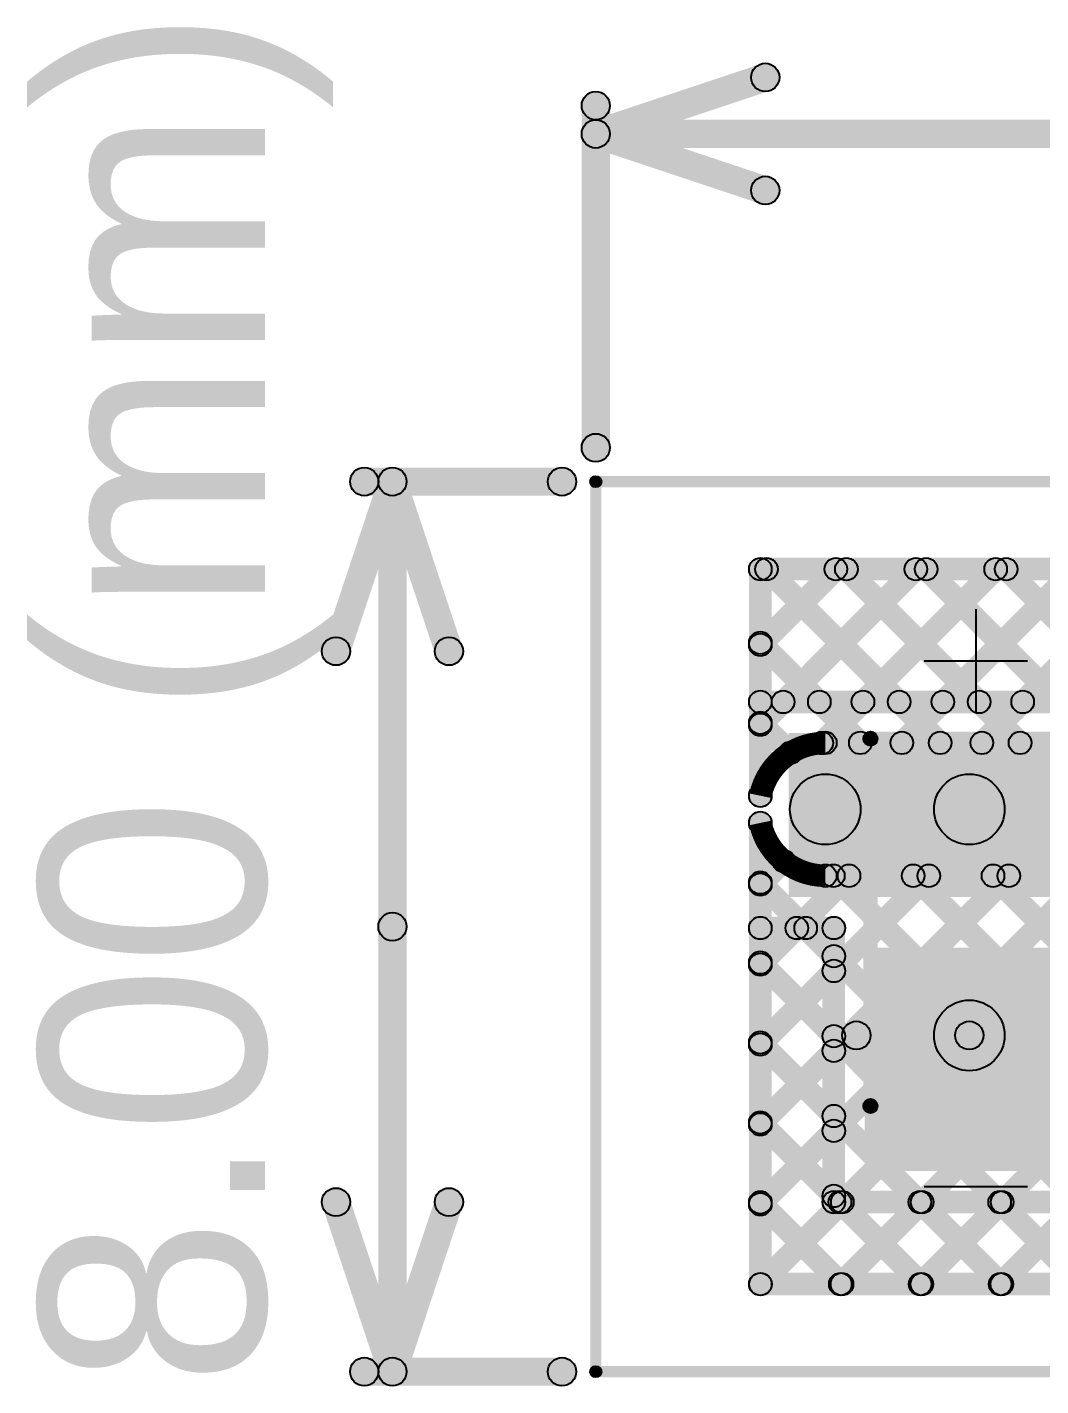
# Model space of a CAD drawing. Header units: millimetres. Extents: x -0.2 to 4.57, y -0.3 to 0.49.
# Drawn here: x -0.2014 to 0.1576, y -0.005 to 0.4758 of the extents above; entities that cross this region are included whole.
import ezdxf

# ---------------------------------------------------------------- set-up
doc = ezdxf.new("R2010")
doc.units = ezdxf.units.MM
doc.header["$MEASUREMENT"] = 0
for name, color, linetype in [('BottomLayer', 5, 'Continuous'), ('Mechanical1', 6, 'Continuous'), ('Mechanical2', 216, 'Continuous'), ('TopLayer', 1, 'Continuous'), ('TopOverlay', 2, 'Continuous'), ('TopPaste', 8, 'Continuous'), ('TopSolder', 216, 'Continuous'), ('ViaHoleLayer', 16, 'Continuous')]:
    doc.layers.add(name, color=color, linetype=linetype)

# ---------------------------------------------------------------- blocks, each defined once
blk = doc.blocks.new('SMD_PAD_16')
at = {"layer": 'TopLayer'}
for points in [[(-0.06, 0.03), (-0.02, 0.03), (-0.02, -0.03), (-0.06, -0.03)], [(0.02, 0.03), (0.06, 0.03), (0.06, -0.03), (0.02, -0.03)]]:
    blk.add_hatch(color=1, dxfattribs=at).paths.add_polyline_path(points)
at = {"layer": 'TopOverlay'}
h = blk.add_hatch(color=2, dxfattribs=at)
edge = h.paths.add_edge_path()
edge.add_arc((-0.065, 0.035), 0.0025, 0, 360)
h = blk.add_hatch(color=2, dxfattribs=at)
edge = h.paths.add_edge_path()
edge.add_arc((-0.065, 0.035), 0.0025, 0, 360)
for points in [[(-0.0625, -0.035), (-0.0675, -0.035), (-0.0675, 0.035), (-0.0625, 0.035)], [(0.065, 0.0375), (0.065, 0.0325), (-0.065, 0.0325), (-0.065, 0.0375)], [(0.0675, -0.035), (0.0625, -0.035), (0.0625, 0.035), (0.0675, 0.035)], [(0.065, -0.0325), (0.065, -0.0375), (-0.065, -0.0375), (-0.065, -0.0325)]]:
    blk.add_hatch(color=2, dxfattribs=at).paths.add_polyline_path(points)
h = blk.add_hatch(color=2, dxfattribs=at)
edge = h.paths.add_edge_path()
edge.add_arc((0.065, 0.035), 0.0025, 0, 360)
h = blk.add_hatch(color=2, dxfattribs=at)
edge = h.paths.add_edge_path()
edge.add_arc((0.065, 0.035), 0.0025, 0, 360)
h = blk.add_hatch(color=2, dxfattribs=at)
edge = h.paths.add_edge_path()
edge.add_arc((-0.065, -0.035), 0.0025, 0, 360)
h = blk.add_hatch(color=2, dxfattribs=at)
edge = h.paths.add_edge_path()
edge.add_arc((-0.065, -0.035), 0.0025, 0, 360)
h = blk.add_hatch(color=2, dxfattribs=at)
edge = h.paths.add_edge_path()
edge.add_arc((0.065, -0.035), 0.0025, 0, 360)
h = blk.add_hatch(color=2, dxfattribs=at)
edge = h.paths.add_edge_path()
edge.add_arc((0.065, -0.035), 0.0025, 0, 360)
at = {"layer": 'TopPaste'}
for points in [[(-0.06, 0.03), (-0.02, 0.03), (-0.02, -0.03), (-0.06, -0.03)], [(0.02, 0.03), (0.06, 0.03), (0.06, -0.03), (0.02, -0.03)]]:
    blk.add_hatch(color=8, dxfattribs=at).paths.add_polyline_path(points)
at = {"layer": 'TopSolder'}
for points in [[(-0.064, 0.034), (-0.016, 0.034), (-0.016, -0.034), (-0.064, -0.034)], [(0.016, 0.034), (0.064, 0.034), (0.064, -0.034), (0.016, -0.034)]]:
    blk.add_hatch(color=216, dxfattribs=at).paths.add_polyline_path(points)
at = {"layer": 'TopOverlay'}
for centre in [(-0.065, 0.035), (-0.065, 0.035), (0.065, 0.035), (0.065, 0.035), (-0.065, -0.035), (-0.065, -0.035), (0.065, -0.035), (0.065, -0.035)]:
    blk.add_circle(centre, 0.0025, dxfattribs=at)

msp = doc.modelspace()

# ---------------------------------------------------------------- hatches: boundary and pattern name
at = {"layer": 'BottomLayer'}
h = msp.add_hatch(color=5, dxfattribs=at)
edge = h.paths.add_edge_path()
edge.add_arc((0.05826, 0.284), 0.004, 0, 360)
h = msp.add_hatch(color=5, dxfattribs=at)
edge = h.paths.add_edge_path()
edge.add_arc((0.05826, 0.284), 0.004, 0, 360)
for points in [[(0.06226, 0.20382), (0.05426, 0.20382), (0.05426, 0.284), (0.06226, 0.284)], [(0.06109, 0.25441), (0.05543, 0.26006), (0.0822, 0.28683), (0.08786, 0.28117)], [(0.06109, 0.22612), (0.05543, 0.23178), (0.11048, 0.28683), (0.11614, 0.28117)], [(0.05762, 0.28117), (0.06327, 0.28683), (0.12477, 0.22533), (0.11912, 0.21967)], [(0.05826, 0.28), (0.05826, 0.288), (4.48726, 0.288), (4.48726, 0.28)], [(0.08289, 0.21964), (0.07724, 0.2253), (0.13877, 0.28683), (0.14442, 0.28117)], [(0.0859, 0.28117), (0.09156, 0.28683), (0.15306, 0.22533), (0.1474, 0.21967)], [(0.11121, 0.21967), (0.10555, 0.22533), (0.16705, 0.28683), (0.17271, 0.28117)], [(0.11418, 0.28117), (0.11984, 0.28683), (0.18134, 0.22533), (0.17568, 0.21967)], [(0.13949, 0.21967), (0.13384, 0.22533), (0.19534, 0.28683), (0.20099, 0.28117)], [(0.14247, 0.28117), (0.14813, 0.28683), (0.20963, 0.22533), (0.20397, 0.21967)], [(0.05543, 0.25507), (0.06109, 0.26072), (0.09649, 0.22533), (0.09083, 0.21967)], [(0.05543, 0.22678), (0.06109, 0.23244), (0.07172, 0.22181), (0.06607, 0.21615)], [(0.08126, 0.2185), (0.08126, 0.2265), (0.35053, 0.2265), (0.35053, 0.2185)], [(0.08126, 0.1865), (0.08126, 0.2115), (0.36026, 0.2115), (0.36026, 0.1865)], [(0.06226, 0.031), (0.05426, 0.031), (0.05426, 0.19418), (0.06226, 0.19418)], [(0.06109, 0.16955), (0.05543, 0.17521), (0.06373, 0.1835), (0.06938, 0.17784)], [(0.06109, 0.14127), (0.05543, 0.14693), (0.08684, 0.17833), (0.09249, 0.17267)], [(0.06109, 0.11298), (0.05543, 0.11864), (0.11512, 0.17833), (0.12078, 0.17267)], [(0.06109, 0.05642), (0.05543, 0.06207), (0.17169, 0.17833), (0.17735, 0.17267)], [(0.06109, 0.0847), (0.05543, 0.09036), (0.1434, 0.17833), (0.14906, 0.17267)], [(0.06113, 0.02817), (0.05547, 0.03383), (0.19997, 0.17833), (0.20563, 0.17267)], [(0.06113, 0.02817), (0.05547, 0.03383), (0.19997, 0.17833), (0.20563, 0.17267)], [(0.08126, 0.1715), (0.08126, 0.1795), (0.36026, 0.1795), (0.36026, 0.1715)], [(0.08126, 0.17267), (0.08692, 0.17833), (0.23142, 0.03383), (0.22576, 0.02817)], [(0.08941, 0.02817), (0.08376, 0.03383), (0.22826, 0.17833), (0.23391, 0.17267)], [(0.10955, 0.17267), (0.1152, 0.17833), (0.2597, 0.03383), (0.25405, 0.02817)], [(0.1177, 0.02817), (0.11204, 0.03383), (0.25654, 0.17833), (0.2622, 0.17267)], [(0.13783, 0.17267), (0.14349, 0.17833), (0.21887, 0.10295), (0.21321, 0.09729)], [(0.14598, 0.02817), (0.14033, 0.03383), (0.28483, 0.17833), (0.29048, 0.17267)], [(0.05543, 0.17021), (0.06109, 0.17587), (0.20314, 0.03383), (0.19748, 0.02817)], [(0.05543, 0.14193), (0.06109, 0.14759), (0.17485, 0.03383), (0.16919, 0.02817)], [(0.05543, 0.11365), (0.06109, 0.1193), (0.14657, 0.03383), (0.14091, 0.02817)], [(0.05543, 0.08536), (0.06109, 0.09102), (0.11828, 0.03383), (0.11263, 0.02817)], [(0.05543, 0.05708), (0.06109, 0.06273), (0.09, 0.03383), (0.08434, 0.02817)], [(0.05826, 0.027), (0.05826, 0.035), (4.48726, 0.035), (4.48726, 0.027)]]:
    msp.add_hatch(color=5, dxfattribs=at).paths.add_polyline_path(points)
h = msp.add_hatch(color=5, dxfattribs=at)
edge = h.paths.add_edge_path()
edge.add_arc((0.06044, 0.284), 0.004, 0, 360)
h = msp.add_hatch(color=5, dxfattribs=at)
edge = h.paths.add_edge_path()
edge.add_arc((0.08503, 0.284), 0.004, 0, 360)
h = msp.add_hatch(color=5, dxfattribs=at)
edge = h.paths.add_edge_path()
edge.add_arc((0.08873, 0.284), 0.004, 0, 360)
h = msp.add_hatch(color=5, dxfattribs=at)
edge = h.paths.add_edge_path()
edge.add_arc((0.11331, 0.284), 0.004, 0, 360)
h = msp.add_hatch(color=5, dxfattribs=at)
edge = h.paths.add_edge_path()
edge.add_arc((0.11701, 0.284), 0.004, 0, 360)
h = msp.add_hatch(color=5, dxfattribs=at)
edge = h.paths.add_edge_path()
edge.add_arc((0.1416, 0.284), 0.004, 0, 360)
h = msp.add_hatch(color=5, dxfattribs=at)
edge = h.paths.add_edge_path()
edge.add_arc((0.1453, 0.284), 0.004, 0, 360)
h = msp.add_hatch(color=5, dxfattribs=at)
edge = h.paths.add_edge_path()
edge.add_arc((0.05826, 0.2579), 0.004, 0, 360)
h = msp.add_hatch(color=5, dxfattribs=at)
edge = h.paths.add_edge_path()
edge.add_arc((0.05826, 0.25723), 0.004, 0, 360)
h = msp.add_hatch(color=5, dxfattribs=at)
edge = h.paths.add_edge_path()
edge.add_arc((0.05826, 0.22961), 0.004, 0, 360)
h = msp.add_hatch(color=5, dxfattribs=at)
edge = h.paths.add_edge_path()
edge.add_arc((0.05826, 0.22895), 0.004, 0, 360)
h = msp.add_hatch(color=5, dxfattribs=at)
edge = h.paths.add_edge_path()
edge.add_arc((0.08007, 0.22247), 0.004, 0, 360)
h = msp.add_hatch(color=5, dxfattribs=at)
edge = h.paths.add_edge_path()
edge.add_arc((0.08126, 0.2225), 0.004, 0, 360)
h = msp.add_hatch(color=5, dxfattribs=at)
edge = h.paths.add_edge_path()
edge.add_arc((0.08126, 0.2225), 0.004, 0, 360)
h = msp.add_hatch(color=5, dxfattribs=at)
edge = h.paths.add_edge_path()
edge.add_arc((0.09366, 0.2225), 0.004, 0, 360)
h = msp.add_hatch(color=5, dxfattribs=at)
edge = h.paths.add_edge_path()
edge.add_arc((0.10838, 0.2225), 0.004, 0, 360)
h = msp.add_hatch(color=5, dxfattribs=at)
edge = h.paths.add_edge_path()
edge.add_arc((0.12194, 0.2225), 0.004, 0, 360)
h = msp.add_hatch(color=5, dxfattribs=at)
edge = h.paths.add_edge_path()
edge.add_arc((0.13666, 0.2225), 0.004, 0, 360)
h = msp.add_hatch(color=5, dxfattribs=at)
edge = h.paths.add_edge_path()
edge.add_arc((0.15023, 0.2225), 0.004, 0, 360)
h = msp.add_hatch(color=5, dxfattribs=at)
edge = h.paths.add_edge_path()
edge.add_arc((0.06889, 0.21898), 0.004, 0, 360)
h = msp.add_hatch(color=5, dxfattribs=at)
edge = h.paths.add_edge_path()
edge.add_arc((0.05826, 0.20382), 0.004, 0, 360)
h = msp.add_hatch(color=5, dxfattribs=at)
edge = h.paths.add_edge_path()
edge.add_arc((0.05826, 0.20382), 0.004, 0, 360)
h = msp.add_hatch(color=5, dxfattribs=at)
edge = h.paths.add_edge_path()
edge.add_arc((0.08126, 0.199), 0.0125, 0, 360)
h = msp.add_hatch(color=5, dxfattribs=at)
edge = h.paths.add_edge_path()
edge.add_arc((0.08126, 0.199), 0.01181, 0, 360)
h = msp.add_hatch(color=5, dxfattribs=at)
edge = h.paths.add_edge_path()
edge.add_arc((0.05826, 0.19418), 0.004, 0, 360)
h = msp.add_hatch(color=5, dxfattribs=at)
edge = h.paths.add_edge_path()
edge.add_arc((0.05826, 0.19418), 0.004, 0, 360)
h = msp.add_hatch(color=5, dxfattribs=at)
edge = h.paths.add_edge_path()
edge.add_arc((0.06655, 0.18067), 0.004, 0, 360)
h = msp.add_hatch(color=5, dxfattribs=at)
edge = h.paths.add_edge_path()
edge.add_arc((0.08126, 0.1755), 0.004, 0, 360)
h = msp.add_hatch(color=5, dxfattribs=at)
edge = h.paths.add_edge_path()
edge.add_arc((0.08126, 0.1755), 0.004, 0, 360)
h = msp.add_hatch(color=5, dxfattribs=at)
edge = h.paths.add_edge_path()
edge.add_arc((0.08409, 0.1755), 0.004, 0, 360)
h = msp.add_hatch(color=5, dxfattribs=at)
edge = h.paths.add_edge_path()
edge.add_arc((0.08966, 0.1755), 0.004, 0, 360)
h = msp.add_hatch(color=5, dxfattribs=at)
edge = h.paths.add_edge_path()
edge.add_arc((0.11238, 0.1755), 0.004, 0, 360)
h = msp.add_hatch(color=5, dxfattribs=at)
edge = h.paths.add_edge_path()
edge.add_arc((0.11795, 0.1755), 0.004, 0, 360)
h = msp.add_hatch(color=5, dxfattribs=at)
edge = h.paths.add_edge_path()
edge.add_arc((0.14066, 0.1755), 0.004, 0, 360)
h = msp.add_hatch(color=5, dxfattribs=at)
edge = h.paths.add_edge_path()
edge.add_arc((0.14623, 0.1755), 0.004, 0, 360)
h = msp.add_hatch(color=5, dxfattribs=at)
edge = h.paths.add_edge_path()
edge.add_arc((0.05826, 0.17304), 0.004, 0, 360)
h = msp.add_hatch(color=5, dxfattribs=at)
edge = h.paths.add_edge_path()
edge.add_arc((0.05826, 0.17238), 0.004, 0, 360)
h = msp.add_hatch(color=5, dxfattribs=at)
edge = h.paths.add_edge_path()
edge.add_arc((0.05826, 0.14476), 0.004, 0, 360)
h = msp.add_hatch(color=5, dxfattribs=at)
edge = h.paths.add_edge_path()
edge.add_arc((0.05826, 0.1441), 0.004, 0, 360)
h = msp.add_hatch(color=5, dxfattribs=at)
edge = h.paths.add_edge_path()
edge.add_arc((0.05826, 0.11647), 0.004, 0, 360)
h = msp.add_hatch(color=5, dxfattribs=at)
edge = h.paths.add_edge_path()
edge.add_arc((0.05826, 0.11581), 0.004, 0, 360)
h = msp.add_hatch(color=5, dxfattribs=at)
edge = h.paths.add_edge_path()
edge.add_arc((0.05826, 0.08819), 0.004, 0, 360)
h = msp.add_hatch(color=5, dxfattribs=at)
edge = h.paths.add_edge_path()
edge.add_arc((0.05826, 0.08753), 0.004, 0, 360)
h = msp.add_hatch(color=5, dxfattribs=at)
edge = h.paths.add_edge_path()
edge.add_arc((0.05826, 0.05991), 0.004, 0, 360)
h = msp.add_hatch(color=5, dxfattribs=at)
edge = h.paths.add_edge_path()
edge.add_arc((0.05826, 0.05924), 0.004, 0, 360)
h = msp.add_hatch(color=5, dxfattribs=at)
edge = h.paths.add_edge_path()
edge.add_arc((0.05826, 0.031), 0.004, 0, 360)
h = msp.add_hatch(color=5, dxfattribs=at)
edge = h.paths.add_edge_path()
edge.add_arc((0.05826, 0.031), 0.004, 0, 360)
h = msp.add_hatch(color=5, dxfattribs=at)
edge = h.paths.add_edge_path()
edge.add_arc((0.0583, 0.031), 0.004, 0, 360)
h = msp.add_hatch(color=5, dxfattribs=at)
edge = h.paths.add_edge_path()
edge.add_arc((0.0583, 0.031), 0.004, 0, 360)
h = msp.add_hatch(color=5, dxfattribs=at)
edge = h.paths.add_edge_path()
edge.add_arc((0.08659, 0.031), 0.004, 0, 360)
h = msp.add_hatch(color=5, dxfattribs=at)
edge = h.paths.add_edge_path()
edge.add_arc((0.08717, 0.031), 0.004, 0, 360)
h = msp.add_hatch(color=5, dxfattribs=at)
edge = h.paths.add_edge_path()
edge.add_arc((0.11487, 0.031), 0.004, 0, 360)
h = msp.add_hatch(color=5, dxfattribs=at)
edge = h.paths.add_edge_path()
edge.add_arc((0.11545, 0.031), 0.004, 0, 360)
h = msp.add_hatch(color=5, dxfattribs=at)
edge = h.paths.add_edge_path()
edge.add_arc((0.14315, 0.031), 0.004, 0, 360)
h = msp.add_hatch(color=5, dxfattribs=at)
edge = h.paths.add_edge_path()
edge.add_arc((0.14374, 0.031), 0.004, 0, 360)
at = {"layer": 'Mechanical1'}
for points in [[(0.00158, 0.43325), (-0.00158, 0.44274), (0.05842, 0.46274), (0.06158, 0.45325)], [(0.005, 0.32693), (-0.005, 0.32693), (-0.005, 0.448), (0.005, 0.448)], [(-0.00158, 0.43325), (0.00158, 0.44274), (0.06158, 0.42274), (0.05842, 0.41325)], [(0, 0.433), (0, 0.443), (2.06574, 0.443), (2.06574, 0.433)], [(-0.082, 0.30996), (-0.082, 0.31996), (-0.01197, 0.31996), (-0.01197, 0.30996)], [(-0.08726, 0.25338), (-0.09674, 0.25654), (-0.07674, 0.31654), (-0.06726, 0.31338)], [(-0.067, 0.15748), (-0.077, 0.15748), (-0.077, 0.31496), (-0.067, 0.31496)], [(-0.07674, 0.31338), (-0.06726, 0.31654), (-0.04726, 0.25654), (-0.05674, 0.25338)], [(-0.067, 0), (-0.077, 0), (-0.077, 0.15748), (-0.067, 0.15748)], [(-0.09674, 0.05842), (-0.08726, 0.06158), (-0.06726, 0.00158), (-0.07674, -0.00158)], [(-0.06726, -0.00158), (-0.07674, 0.00158), (-0.05674, 0.06158), (-0.04726, 0.05842)], [(-0.082, -0.005), (-0.082, 0.005), (-0.01197, 0.005), (-0.01197, -0.005)]]:
    msp.add_hatch(color=6, dxfattribs=at).paths.add_polyline_path(points)
h = msp.add_hatch(color=6, dxfattribs=at)
edge = h.paths.add_edge_path()
edge.add_arc((0.06, 0.458), 0.005, 0, 360)
h = msp.add_hatch(color=6, dxfattribs=at)
edge = h.paths.add_edge_path()
edge.add_arc((0, 0.448), 0.005, 0, 360)
h = msp.add_hatch(color=6, dxfattribs=at)
edge = h.paths.add_edge_path()
edge.add_arc((0, 0.438), 0.005, 0, 360)
h = msp.add_hatch(color=6, dxfattribs=at)
edge = h.paths.add_edge_path()
edge.add_arc((0, 0.438), 0.005, 0, 360)
h = msp.add_hatch(color=6, dxfattribs=at)
edge = h.paths.add_edge_path()
edge.add_arc((0, 0.438), 0.005, 0, 360)
h = msp.add_hatch(color=6, dxfattribs=at)
edge = h.paths.add_edge_path()
edge.add_arc((0.06, 0.418), 0.005, 0, 360)
h = msp.add_hatch(color=6, dxfattribs=at)
edge = h.paths.add_edge_path()
edge.add_arc((0, 0.32693), 0.005, 0, 360)
h = msp.add_hatch(color=6, dxfattribs=at)
edge = h.paths.add_edge_path()
edge.add_arc((-0.082, 0.31496), 0.005, 0, 360)
h = msp.add_hatch(color=6, dxfattribs=at)
edge = h.paths.add_edge_path()
edge.add_arc((-0.072, 0.31496), 0.005, 0, 360)
h = msp.add_hatch(color=6, dxfattribs=at)
edge = h.paths.add_edge_path()
edge.add_arc((-0.072, 0.31496), 0.005, 0, 360)
h = msp.add_hatch(color=6, dxfattribs=at)
edge = h.paths.add_edge_path()
edge.add_arc((-0.072, 0.31496), 0.005, 0, 360)
h = msp.add_hatch(color=6, dxfattribs=at)
edge = h.paths.add_edge_path()
edge.add_arc((-0.01197, 0.31496), 0.005, 0, 360)
h = msp.add_hatch(color=6, dxfattribs=at)
edge = h.paths.add_edge_path()
edge.add_arc((-0.092, 0.25496), 0.005, 0, 360)
h = msp.add_hatch(color=6, dxfattribs=at)
edge = h.paths.add_edge_path()
edge.add_arc((-0.052, 0.25496), 0.005, 0, 360)
h = msp.add_hatch(color=6, dxfattribs=at)
edge = h.paths.add_edge_path()
edge.add_arc((-0.072, 0.15748), 0.005, 0, 360)
h = msp.add_hatch(color=6, dxfattribs=at)
edge = h.paths.add_edge_path()
edge.add_arc((-0.072, 0.15748), 0.005, 0, 360)
h = msp.add_hatch(color=6, dxfattribs=at)
edge = h.paths.add_edge_path()
edge.add_arc((-0.092, 0.06), 0.005, 0, 360)
h = msp.add_hatch(color=6, dxfattribs=at)
edge = h.paths.add_edge_path()
edge.add_arc((-0.052, 0.06), 0.005, 0, 360)
h = msp.add_hatch(color=6, dxfattribs=at)
edge = h.paths.add_edge_path()
edge.add_arc((-0.082, 0), 0.005, 0, 360)
h = msp.add_hatch(color=6, dxfattribs=at)
edge = h.paths.add_edge_path()
edge.add_arc((-0.072, 0), 0.005, 0, 360)
h = msp.add_hatch(color=6, dxfattribs=at)
edge = h.paths.add_edge_path()
edge.add_arc((-0.072, 0), 0.005, 0, 360)
h = msp.add_hatch(color=6, dxfattribs=at)
edge = h.paths.add_edge_path()
edge.add_arc((-0.072, 0), 0.005, 0, 360)
h = msp.add_hatch(color=6, dxfattribs=at)
edge = h.paths.add_edge_path()
edge.add_arc((-0.01197, 0), 0.005, 0, 360)
at = {"layer": 'Mechanical2'}
h = msp.add_hatch(color=216, dxfattribs=at)
edge = h.paths.add_edge_path()
edge.add_arc((0, 0.31496), 0.00197, 0, 360)
h = msp.add_hatch(color=216, dxfattribs=at)
edge = h.paths.add_edge_path()
edge.add_arc((0, 0.31496), 0.00197, 0, 360)
for points in [[(0.00197, 0), (-0.00197, 0), (-0.00197, 0.31496), (0.00197, 0.31496)], [(0, 0.31299), (0, 0.31693), (4.56693, 0.31693), (4.56693, 0.31299)], [(0, -0.00197), (0, 0.00197), (4.56693, 0.00197), (4.56693, -0.00197)]]:
    msp.add_hatch(color=216, dxfattribs=at).paths.add_polyline_path(points)
h = msp.add_hatch(color=216, dxfattribs=at)
edge = h.paths.add_edge_path()
edge.add_arc((0, 0), 0.00197, 0, 360)
h = msp.add_hatch(color=216, dxfattribs=at)
edge = h.paths.add_edge_path()
edge.add_arc((0, 0), 0.00197, 0, 360)
at = {"layer": 'TopLayer'}
h = msp.add_hatch(color=1, dxfattribs=at)
edge = h.paths.add_edge_path()
edge.add_arc((0.05826, 0.284), 0.004, 0, 360)
h = msp.add_hatch(color=1, dxfattribs=at)
edge = h.paths.add_edge_path()
edge.add_arc((0.05826, 0.284), 0.004, 0, 360)
for points in [[(0.06226, 0.237), (0.05426, 0.237), (0.05426, 0.284), (0.06226, 0.284)], [(0.06109, 0.25441), (0.05543, 0.26006), (0.0822, 0.28683), (0.08786, 0.28117)], [(0.05762, 0.28117), (0.06327, 0.28683), (0.11027, 0.23983), (0.10462, 0.23417)], [(0.05826, 0.28), (0.05826, 0.288), (4.48726, 0.288), (4.48726, 0.28)], [(0.06914, 0.23417), (0.06348, 0.23983), (0.11048, 0.28683), (0.11614, 0.28117)], [(0.0859, 0.28117), (0.09156, 0.28683), (0.13856, 0.23983), (0.1329, 0.23417)], [(0.09742, 0.23417), (0.09177, 0.23983), (0.13877, 0.28683), (0.14442, 0.28117)], [(0.11418, 0.28117), (0.11984, 0.28683), (0.16684, 0.23983), (0.16118, 0.23417)], [(0.12571, 0.23417), (0.12005, 0.23983), (0.16705, 0.28683), (0.17271, 0.28117)], [(0.14247, 0.28117), (0.14813, 0.28683), (0.21862, 0.21633), (0.21297, 0.21067)], [(0.15399, 0.23417), (0.14834, 0.23983), (0.19534, 0.28683), (0.20099, 0.28117)], [(0.05543, 0.25507), (0.06109, 0.26072), (0.08199, 0.23983), (0.07633, 0.23417)], [(0.05826, 0.233), (0.05826, 0.241), (0.18126, 0.241), (0.18126, 0.233)], [(0.17026, 0.226), (0.06826, 0.226), (0.06826, 0.168), (0.17026, 0.168)], [(0.08126, 0.1865), (0.08126, 0.2115), (0.13226, 0.2115), (0.13226, 0.1865)], [(0.06109, 0.14127), (0.05543, 0.14693), (0.06834, 0.15983), (0.07399, 0.15417)], [(0.05826, 0.153), (0.05826, 0.161), (0.08426, 0.161), (0.08426, 0.153)], [(0.07148, 0.15417), (0.07714, 0.15983), (0.08709, 0.14987), (0.08143, 0.14421)], [(0.06226, 0.031), (0.05426, 0.031), (0.05426, 0.157), (0.06226, 0.157)], [(0.08826, 0.06), (0.08026, 0.06), (0.08026, 0.157), (0.08826, 0.157)], [(0.09526, 0.071), (0.32426, 0.071), (0.32426, 0.15), (0.09526, 0.15)], [(0.05543, 0.14193), (0.06109, 0.14759), (0.08709, 0.12159), (0.08143, 0.11593)], [(0.06109, 0.11298), (0.05543, 0.11864), (0.08143, 0.14464), (0.08709, 0.13898)], [(0.13226, 0.1065), (0.13226, 0.1315), (0.19526, 0.1315), (0.19526, 0.1065)], [(0.09226, 0.114), (0.09226, 0.124), (0.13226, 0.124), (0.13226, 0.114)], [(0.05543, 0.11365), (0.06109, 0.1193), (0.08709, 0.0933), (0.08143, 0.08765)], [(0.06109, 0.0847), (0.05543, 0.09036), (0.08143, 0.11636), (0.08709, 0.1107)], [(0.05543, 0.08536), (0.06109, 0.09102), (0.08709, 0.06502), (0.08143, 0.05936)], [(0.06109, 0.05642), (0.05543, 0.06207), (0.08143, 0.08807), (0.08709, 0.08242)], [(0.05543, 0.05708), (0.06109, 0.06273), (0.09, 0.03383), (0.08434, 0.02817)], [(0.06113, 0.02817), (0.05547, 0.03383), (0.08447, 0.06283), (0.09013, 0.05717)], [(0.06113, 0.02817), (0.05547, 0.03383), (0.08447, 0.06283), (0.09013, 0.05717)], [(0.08143, 0.05936), (0.08709, 0.06502), (0.08928, 0.06283), (0.08363, 0.05717)], [(0.08363, 0.05717), (0.08928, 0.06283), (0.11828, 0.03383), (0.11263, 0.02817)], [(0.08941, 0.02817), (0.08376, 0.03383), (0.11276, 0.06283), (0.11841, 0.05717)], [(0.08426, 0.056), (0.08426, 0.064), (0.32826, 0.064), (0.32826, 0.056)], [(0.11191, 0.05717), (0.11757, 0.06283), (0.14657, 0.03383), (0.14091, 0.02817)], [(0.1177, 0.02817), (0.11204, 0.03383), (0.14104, 0.06283), (0.1467, 0.05717)], [(0.14019, 0.05717), (0.14585, 0.06283), (0.17485, 0.03383), (0.16919, 0.02817)], [(0.14598, 0.02817), (0.14033, 0.03383), (0.16933, 0.06283), (0.17498, 0.05717)], [(0.05826, 0.027), (0.05826, 0.035), (3.27726, 0.035), (3.27726, 0.027)]]:
    msp.add_hatch(color=1, dxfattribs=at).paths.add_polyline_path(points)
h = msp.add_hatch(color=1, dxfattribs=at)
edge = h.paths.add_edge_path()
edge.add_arc((0.06044, 0.284), 0.004, 0, 360)
h = msp.add_hatch(color=1, dxfattribs=at)
edge = h.paths.add_edge_path()
edge.add_arc((0.08503, 0.284), 0.004, 0, 360)
h = msp.add_hatch(color=1, dxfattribs=at)
edge = h.paths.add_edge_path()
edge.add_arc((0.08873, 0.284), 0.004, 0, 360)
h = msp.add_hatch(color=1, dxfattribs=at)
edge = h.paths.add_edge_path()
edge.add_arc((0.11331, 0.284), 0.004, 0, 360)
h = msp.add_hatch(color=1, dxfattribs=at)
edge = h.paths.add_edge_path()
edge.add_arc((0.11701, 0.284), 0.004, 0, 360)
h = msp.add_hatch(color=1, dxfattribs=at)
edge = h.paths.add_edge_path()
edge.add_arc((0.1416, 0.284), 0.004, 0, 360)
h = msp.add_hatch(color=1, dxfattribs=at)
edge = h.paths.add_edge_path()
edge.add_arc((0.1453, 0.284), 0.004, 0, 360)
h = msp.add_hatch(color=1, dxfattribs=at)
edge = h.paths.add_edge_path()
edge.add_arc((0.05826, 0.2579), 0.004, 0, 360)
h = msp.add_hatch(color=1, dxfattribs=at)
edge = h.paths.add_edge_path()
edge.add_arc((0.05826, 0.25723), 0.004, 0, 360)
h = msp.add_hatch(color=1, dxfattribs=at)
edge = h.paths.add_edge_path()
edge.add_arc((0.05826, 0.237), 0.004, 0, 360)
h = msp.add_hatch(color=1, dxfattribs=at)
edge = h.paths.add_edge_path()
edge.add_arc((0.05826, 0.237), 0.004, 0, 360)
h = msp.add_hatch(color=1, dxfattribs=at)
edge = h.paths.add_edge_path()
edge.add_arc((0.06631, 0.237), 0.004, 0, 360)
h = msp.add_hatch(color=1, dxfattribs=at)
edge = h.paths.add_edge_path()
edge.add_arc((0.07916, 0.237), 0.004, 0, 360)
h = msp.add_hatch(color=1, dxfattribs=at)
edge = h.paths.add_edge_path()
edge.add_arc((0.0946, 0.237), 0.004, 0, 360)
h = msp.add_hatch(color=1, dxfattribs=at)
edge = h.paths.add_edge_path()
edge.add_arc((0.10744, 0.237), 0.004, 0, 360)
h = msp.add_hatch(color=1, dxfattribs=at)
edge = h.paths.add_edge_path()
edge.add_arc((0.12288, 0.237), 0.004, 0, 360)
h = msp.add_hatch(color=1, dxfattribs=at)
edge = h.paths.add_edge_path()
edge.add_arc((0.13573, 0.237), 0.004, 0, 360)
h = msp.add_hatch(color=1, dxfattribs=at)
edge = h.paths.add_edge_path()
edge.add_arc((0.15116, 0.237), 0.004, 0, 360)
h = msp.add_hatch(color=1, dxfattribs=at)
edge = h.paths.add_edge_path()
edge.add_arc((0.08126, 0.199), 0.0125, 0, 360)
h = msp.add_hatch(color=1, dxfattribs=at)
edge = h.paths.add_edge_path()
edge.add_arc((0.08126, 0.199), 0.01181, 0, 360)
h = msp.add_hatch(color=1, dxfattribs=at)
edge = h.paths.add_edge_path()
edge.add_arc((0.13226, 0.199), 0.0125, 0, 360)
h = msp.add_hatch(color=1, dxfattribs=at)
edge = h.paths.add_edge_path()
edge.add_arc((0.05826, 0.157), 0.004, 0, 360)
h = msp.add_hatch(color=1, dxfattribs=at)
edge = h.paths.add_edge_path()
edge.add_arc((0.05826, 0.157), 0.004, 0, 360)
h = msp.add_hatch(color=1, dxfattribs=at)
edge = h.paths.add_edge_path()
edge.add_arc((0.07116, 0.157), 0.004, 0, 360)
h = msp.add_hatch(color=1, dxfattribs=at)
edge = h.paths.add_edge_path()
edge.add_arc((0.07431, 0.157), 0.004, 0, 360)
h = msp.add_hatch(color=1, dxfattribs=at)
edge = h.paths.add_edge_path()
edge.add_arc((0.08426, 0.157), 0.004, 0, 360)
h = msp.add_hatch(color=1, dxfattribs=at)
edge = h.paths.add_edge_path()
edge.add_arc((0.08426, 0.157), 0.004, 0, 360)
h = msp.add_hatch(color=1, dxfattribs=at)
edge = h.paths.add_edge_path()
edge.add_arc((0.08426, 0.14704), 0.004, 0, 360)
h = msp.add_hatch(color=1, dxfattribs=at)
edge = h.paths.add_edge_path()
edge.add_arc((0.05826, 0.14476), 0.004, 0, 360)
h = msp.add_hatch(color=1, dxfattribs=at)
edge = h.paths.add_edge_path()
edge.add_arc((0.05826, 0.1441), 0.004, 0, 360)
h = msp.add_hatch(color=1, dxfattribs=at)
edge = h.paths.add_edge_path()
edge.add_arc((0.08426, 0.14181), 0.004, 0, 360)
h = msp.add_hatch(color=1, dxfattribs=at)
edge = h.paths.add_edge_path()
edge.add_arc((0.13226, 0.119), 0.0125, 0, 360)
h = msp.add_hatch(color=1, dxfattribs=at)
edge = h.paths.add_edge_path()
edge.add_arc((0.05826, 0.11647), 0.004, 0, 360)
h = msp.add_hatch(color=1, dxfattribs=at)
edge = h.paths.add_edge_path()
edge.add_arc((0.08426, 0.11876), 0.004, 0, 360)
h = msp.add_hatch(color=1, dxfattribs=at)
edge = h.paths.add_edge_path()
edge.add_arc((0.09226, 0.119), 0.005, 0, 360)
h = msp.add_hatch(color=1, dxfattribs=at)
edge = h.paths.add_edge_path()
edge.add_arc((0.13226, 0.119), 0.005, 0, 360)
h = msp.add_hatch(color=1, dxfattribs=at)
edge = h.paths.add_edge_path()
edge.add_arc((0.05826, 0.11581), 0.004, 0, 360)
h = msp.add_hatch(color=1, dxfattribs=at)
edge = h.paths.add_edge_path()
edge.add_arc((0.08426, 0.11353), 0.004, 0, 360)
h = msp.add_hatch(color=1, dxfattribs=at)
edge = h.paths.add_edge_path()
edge.add_arc((0.05826, 0.08819), 0.004, 0, 360)
h = msp.add_hatch(color=1, dxfattribs=at)
edge = h.paths.add_edge_path()
edge.add_arc((0.05826, 0.08753), 0.004, 0, 360)
h = msp.add_hatch(color=1, dxfattribs=at)
edge = h.paths.add_edge_path()
edge.add_arc((0.08426, 0.09047), 0.004, 0, 360)
h = msp.add_hatch(color=1, dxfattribs=at)
edge = h.paths.add_edge_path()
edge.add_arc((0.08426, 0.08524), 0.004, 0, 360)
h = msp.add_hatch(color=1, dxfattribs=at)
edge = h.paths.add_edge_path()
edge.add_arc((0.05826, 0.05991), 0.004, 0, 360)
h = msp.add_hatch(color=1, dxfattribs=at)
edge = h.paths.add_edge_path()
edge.add_arc((0.05826, 0.05924), 0.004, 0, 360)
h = msp.add_hatch(color=1, dxfattribs=at)
edge = h.paths.add_edge_path()
edge.add_arc((0.08426, 0.06219), 0.004, 0, 360)
h = msp.add_hatch(color=1, dxfattribs=at)
edge = h.paths.add_edge_path()
edge.add_arc((0.08426, 0.06219), 0.004, 0, 360)
h = msp.add_hatch(color=1, dxfattribs=at)
edge = h.paths.add_edge_path()
edge.add_arc((0.08426, 0.06), 0.004, 0, 360)
h = msp.add_hatch(color=1, dxfattribs=at)
edge = h.paths.add_edge_path()
edge.add_arc((0.08426, 0.06), 0.004, 0, 360)
h = msp.add_hatch(color=1, dxfattribs=at)
edge = h.paths.add_edge_path()
edge.add_arc((0.08645, 0.06), 0.004, 0, 360)
h = msp.add_hatch(color=1, dxfattribs=at)
edge = h.paths.add_edge_path()
edge.add_arc((0.08645, 0.06), 0.004, 0, 360)
h = msp.add_hatch(color=1, dxfattribs=at)
edge = h.paths.add_edge_path()
edge.add_arc((0.0873, 0.06), 0.004, 0, 360)
h = msp.add_hatch(color=1, dxfattribs=at)
edge = h.paths.add_edge_path()
edge.add_arc((0.0873, 0.06), 0.004, 0, 360)
h = msp.add_hatch(color=1, dxfattribs=at)
edge = h.paths.add_edge_path()
edge.add_arc((0.11474, 0.06), 0.004, 0, 360)
h = msp.add_hatch(color=1, dxfattribs=at)
edge = h.paths.add_edge_path()
edge.add_arc((0.11559, 0.06), 0.004, 0, 360)
h = msp.add_hatch(color=1, dxfattribs=at)
edge = h.paths.add_edge_path()
edge.add_arc((0.14302, 0.06), 0.004, 0, 360)
h = msp.add_hatch(color=1, dxfattribs=at)
edge = h.paths.add_edge_path()
edge.add_arc((0.14387, 0.06), 0.004, 0, 360)
h = msp.add_hatch(color=1, dxfattribs=at)
edge = h.paths.add_edge_path()
edge.add_arc((0.05826, 0.031), 0.004, 0, 360)
h = msp.add_hatch(color=1, dxfattribs=at)
edge = h.paths.add_edge_path()
edge.add_arc((0.05826, 0.031), 0.004, 0, 360)
h = msp.add_hatch(color=1, dxfattribs=at)
edge = h.paths.add_edge_path()
edge.add_arc((0.0583, 0.031), 0.004, 0, 360)
h = msp.add_hatch(color=1, dxfattribs=at)
edge = h.paths.add_edge_path()
edge.add_arc((0.0583, 0.031), 0.004, 0, 360)
h = msp.add_hatch(color=1, dxfattribs=at)
edge = h.paths.add_edge_path()
edge.add_arc((0.08659, 0.031), 0.004, 0, 360)
h = msp.add_hatch(color=1, dxfattribs=at)
edge = h.paths.add_edge_path()
edge.add_arc((0.08717, 0.031), 0.004, 0, 360)
h = msp.add_hatch(color=1, dxfattribs=at)
edge = h.paths.add_edge_path()
edge.add_arc((0.11487, 0.031), 0.004, 0, 360)
h = msp.add_hatch(color=1, dxfattribs=at)
edge = h.paths.add_edge_path()
edge.add_arc((0.11545, 0.031), 0.004, 0, 360)
h = msp.add_hatch(color=1, dxfattribs=at)
edge = h.paths.add_edge_path()
edge.add_arc((0.14315, 0.031), 0.004, 0, 360)
h = msp.add_hatch(color=1, dxfattribs=at)
edge = h.paths.add_edge_path()
edge.add_arc((0.14374, 0.031), 0.004, 0, 360)
at = {"layer": 'ViaHoleLayer'}
h = msp.add_hatch(color=16, dxfattribs=at)
edge = h.paths.add_edge_path()
edge.add_arc((0.08126, 0.199), 0.00591, 0, 360)

# ---------------------------------------------------------------- linework, layer by layer
at = {"layer": 'BottomLayer', "const_width": 0.008}
for points in [[(0.05826, 0.20382, -0.354903), (0.08126, 0.2225)], [(0.08126, 0.1755, -0.354903), (0.05826, 0.19418)]]:
    msp.add_lwpolyline(points, format="xyb", dxfattribs=at)
at = {"layer": 'BottomLayer'}
for centre, radius in [((0.05826, 0.284), 0.004), ((0.05826, 0.284), 0.004), ((0.06044, 0.284), 0.004), ((0.08503, 0.284), 0.004), ((0.08873, 0.284), 0.004), ((0.11331, 0.284), 0.004), ((0.11701, 0.284), 0.004), ((0.1416, 0.284), 0.004), ((0.1453, 0.284), 0.004), ((0.05826, 0.2579), 0.004), ((0.05826, 0.25723), 0.004), ((0.05826, 0.22961), 0.004), ((0.05826, 0.22895), 0.004), ((0.08007, 0.22247), 0.004), ((0.08126, 0.2225), 0.004), ((0.08126, 0.2225), 0.004), ((0.09366, 0.2225), 0.004), ((0.10838, 0.2225), 0.004), ((0.12194, 0.2225), 0.004), ((0.13666, 0.2225), 0.004), ((0.15023, 0.2225), 0.004), ((0.06889, 0.21898), 0.004), ((0.05826, 0.20382), 0.004), ((0.05826, 0.20382), 0.004), ((0.08126, 0.199), 0.0125), ((0.05826, 0.19418), 0.004), ((0.05826, 0.19418), 0.004), ((0.06655, 0.18067), 0.004), ((0.08126, 0.1755), 0.004), ((0.08126, 0.1755), 0.004), ((0.08409, 0.1755), 0.004), ((0.08966, 0.1755), 0.004), ((0.11238, 0.1755), 0.004), ((0.11795, 0.1755), 0.004), ((0.14066, 0.1755), 0.004), ((0.14623, 0.1755), 0.004), ((0.05826, 0.17304), 0.004), ((0.05826, 0.17238), 0.004), ((0.05826, 0.14476), 0.004), ((0.05826, 0.1441), 0.004), ((0.05826, 0.11647), 0.004), ((0.05826, 0.11581), 0.004), ((0.05826, 0.08819), 0.004), ((0.05826, 0.08753), 0.004), ((0.05826, 0.05991), 0.004), ((0.05826, 0.05924), 0.004), ((0.05826, 0.031), 0.004), ((0.05826, 0.031), 0.004), ((0.0583, 0.031), 0.004), ((0.0583, 0.031), 0.004), ((0.08659, 0.031), 0.004), ((0.08717, 0.031), 0.004), ((0.11487, 0.031), 0.004), ((0.11545, 0.031), 0.004), ((0.14315, 0.031), 0.004), ((0.14374, 0.031), 0.004)]:
    msp.add_circle(centre, radius, dxfattribs=at)
at = {"layer": 'Mechanical1'}
for centre in [(0.06, 0.458), (0, 0.448), (0, 0.438), (0, 0.438), (0, 0.438), (0.06, 0.418), (0, 0.32693), (-0.082, 0.31496), (-0.072, 0.31496), (-0.072, 0.31496), (-0.072, 0.31496), (-0.01197, 0.31496), (-0.092, 0.25496), (-0.052, 0.25496), (-0.072, 0.15748), (-0.072, 0.15748), (-0.092, 0.06), (-0.052, 0.06), (-0.082, 0), (-0.072, 0), (-0.072, 0), (-0.072, 0), (-0.01197, 0)]:
    msp.add_circle(centre, 0.005, dxfattribs=at)
at = {"layer": 'Mechanical2'}
for centre in [(0, 0.31496), (0, 0.31496), (0, 0), (0, 0)]:
    msp.add_circle(centre, 0.00197, dxfattribs=at)
at = {"layer": 'TopLayer'}
for centre, radius in [((0.05826, 0.284), 0.004), ((0.05826, 0.284), 0.004), ((0.06044, 0.284), 0.004), ((0.08503, 0.284), 0.004), ((0.08873, 0.284), 0.004), ((0.11331, 0.284), 0.004), ((0.11701, 0.284), 0.004), ((0.1416, 0.284), 0.004), ((0.1453, 0.284), 0.004), ((0.05826, 0.2579), 0.004), ((0.05826, 0.25723), 0.004), ((0.05826, 0.237), 0.004), ((0.05826, 0.237), 0.004), ((0.06631, 0.237), 0.004), ((0.07916, 0.237), 0.004), ((0.0946, 0.237), 0.004), ((0.10744, 0.237), 0.004), ((0.12288, 0.237), 0.004), ((0.13573, 0.237), 0.004), ((0.15116, 0.237), 0.004), ((0.08126, 0.199), 0.0125), ((0.13226, 0.199), 0.0125), ((0.05826, 0.157), 0.004), ((0.05826, 0.157), 0.004), ((0.07116, 0.157), 0.004), ((0.07431, 0.157), 0.004), ((0.08426, 0.157), 0.004), ((0.08426, 0.157), 0.004), ((0.08426, 0.14704), 0.004), ((0.05826, 0.14476), 0.004), ((0.05826, 0.1441), 0.004), ((0.08426, 0.14181), 0.004), ((0.13226, 0.119), 0.0125), ((0.05826, 0.11647), 0.004), ((0.08426, 0.11876), 0.004), ((0.09226, 0.119), 0.005), ((0.13226, 0.119), 0.005), ((0.05826, 0.11581), 0.004), ((0.08426, 0.11353), 0.004), ((0.05826, 0.08819), 0.004), ((0.05826, 0.08753), 0.004), ((0.08426, 0.09047), 0.004), ((0.08426, 0.08524), 0.004), ((0.05826, 0.05991), 0.004), ((0.05826, 0.05924), 0.004), ((0.08426, 0.06219), 0.004), ((0.08426, 0.06219), 0.004), ((0.08426, 0.06), 0.004), ((0.08426, 0.06), 0.004), ((0.08645, 0.06), 0.004), ((0.08645, 0.06), 0.004), ((0.0873, 0.06), 0.004), ((0.0873, 0.06), 0.004), ((0.11474, 0.06), 0.004), ((0.11559, 0.06), 0.004), ((0.14302, 0.06), 0.004), ((0.14387, 0.06), 0.004), ((0.05826, 0.031), 0.004), ((0.05826, 0.031), 0.004), ((0.0583, 0.031), 0.004), ((0.0583, 0.031), 0.004), ((0.08659, 0.031), 0.004), ((0.08717, 0.031), 0.004), ((0.11487, 0.031), 0.004), ((0.11545, 0.031), 0.004), ((0.14315, 0.031), 0.004), ((0.14374, 0.031), 0.004)]:
    msp.add_circle(centre, radius, dxfattribs=at)
at = {"layer": 'TopOverlay'}
for p, q in [((0.13459, 0.26982), (0.13459, 0.23316)), ((0.11626, 0.25149), (0.15292, 0.25149)), ((0.11626, 0.06549), (0.15292, 0.06549))]:
    msp.add_line(p, q, dxfattribs=at)

# ---------------------------------------------------------------- block references
at = {"rotation": 270}
msp.add_blockref('SMD_PAD_16', (0.13226, 0.159), dxfattribs=at)

# ---------------------------------------------------------------- texts
at = {"layer": 'Mechanical1'}
msp.add_text('8.00 (mm)', height=0.08, rotation=90, dxfattribs=at).set_placement((-0.1171, -0.005))

doc.saveas('drawing.dxf')
